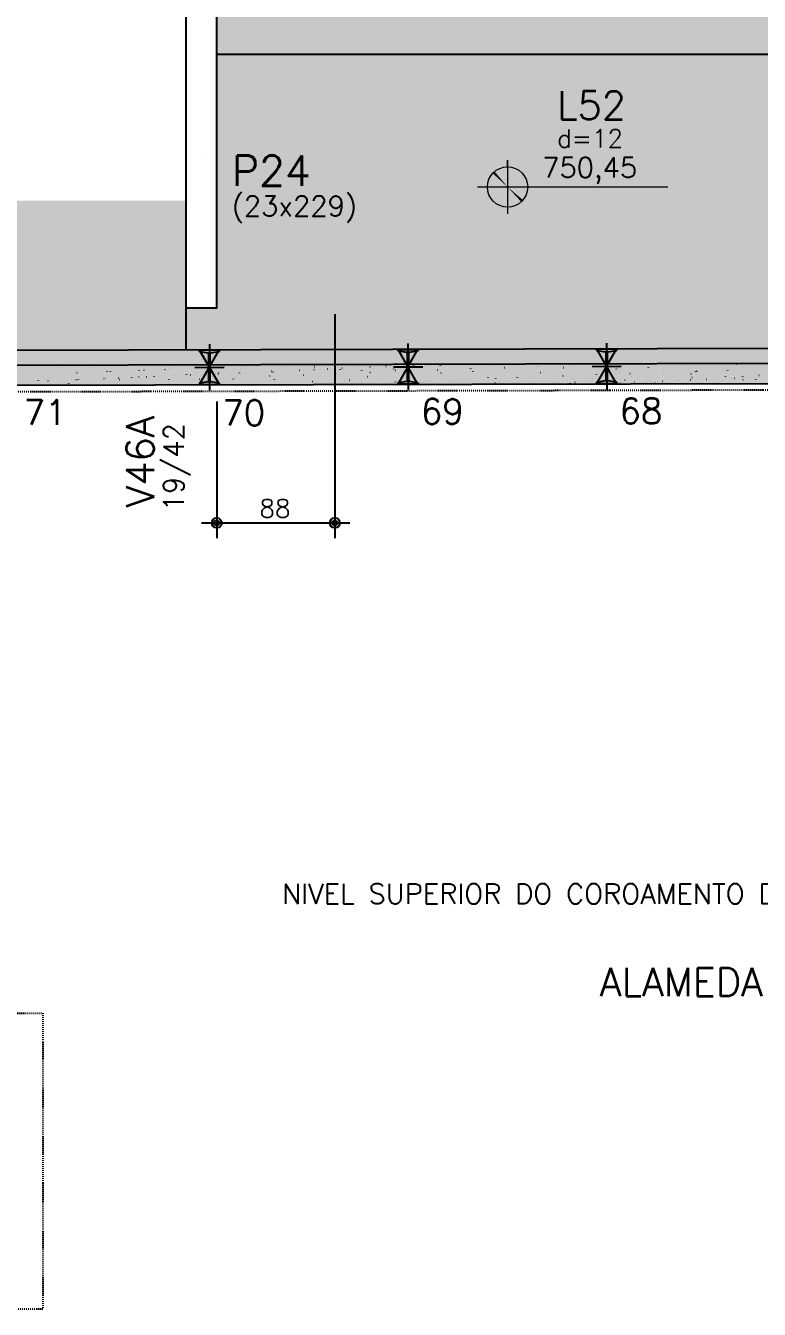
# Model space of a CAD drawing. Extents: x -40810 to 33675, y -2018 to 21213.
# Drawn here: x 16531 to 17077, y -970 to -14 of the extents above; entities that cross this region are included whole.
import ezdxf

# ---------------------------------------------------------------- set-up
doc = ezdxf.new("R2010")
doc.units = 0
doc.linetypes.add('ESTILO_TQS_0003', pattern=[1.5, 0.5, -0.4, 0.1, -0.5])
doc.layers.get('0').update_dxf_attribs({"color": 1, "lineweight": 9})
for name, color, linetype in [('1', 5, 'Continuous'), ('10', 7, 'Continuous'), ('11', 22, 'Continuous'), ('12', 3, 'Continuous'), ('13', 7, 'Continuous'), ('131', 59, 'Continuous'), ('132', 99, 'Continuous'), ('19', 5, 'Continuous'), ('204', 7, 'ESTILO_TQS_0003'), ('24', 5, 'ESTILO_TQS_0003'), ('242', 3, 'Continuous'), ('26', 1, 'Continuous'), ('27', 10, 'Continuous'), ('3', 2, 'Continuous'), ('42', 7, 'Continuous'), ('49', 20, 'Continuous'), ('51', 6, 'Continuous'), ('52', 21, 'Continuous'), ('8', 5, 'Continuous'), ('9', 3, 'Continuous')]:
    doc.layers.add(name, color=color, linetype=linetype)
doc.styles.get("Standard").update_dxf_attribs({"font": 'romans.shx', "width": 0.8})

# ---------------------------------------------------------------- blocks, each defined once
blk = doc.blocks.new('_H9EFD498501-001')
for p, q in [((2076.325411, 194.441121), (2076.3352, 194.515479)), ((2100.163827, 195.43307), (2100.173617, 195.507428)), ((2112.845377, 191.832846), (2112.891034, 191.892347)), ((2122.437876, 194.754505), (2122.511099, 194.770738)), ((2126.098986, 195.566154), (2126.172209, 195.582387)), ((2135.338978, 192.49667), (2135.348768, 192.571028)), ((2137.812416, 192.744835), (2137.858073, 192.804336)), ((2159.177395, 193.488618), (2159.187184, 193.562977)), ((2162.779455, 193.656824), (2162.825112, 193.716326)), ((2178.419204, 194.274709), (2178.492426, 194.290942)), ((2182.080314, 195.086358), (2182.153536, 195.102591)), ((2183.192021, 195.819017), (2183.201811, 195.893376)), ((2187.746494, 194.568813), (2187.792151, 194.628315)), ((2207.103858, 197.368654), (2207.113648, 197.443012)), ((2212.713533, 195.480802), (2212.75919, 195.540304)), ((2218.190962, 191.544167), (2218.200751, 191.618525)), ((2226.966977, 191.513894), (2227.041906, 191.517166)), ((2233.936689, 191.513669), (2233.982347, 191.57317)), ((2234.400532, 193.794913), (2234.473754, 193.811146)), ((2237.08234, 191.955541), (2237.157269, 191.958812)), ((2237.680572, 196.392792), (2237.726229, 196.452293)), ((2238.061642, 194.606561), (2238.134864, 194.622794)), ((2238.955556, 192.037327), (2239.030484, 192.040598)), ((2242.205589, 193.874566), (2242.215378, 193.948925)), ((2247.797132, 192.423359), (2247.872061, 192.42663)), ((2251.241638, 197.528496), (2251.31486, 197.544729)), ((2257.912496, 192.865005), (2257.987424, 192.868276)), ((2258.903728, 192.425658), (2258.949386, 192.485159)), ((2259.785711, 192.946791), (2259.86064, 192.950063)), ((2262.647611, 197.304781), (2262.693268, 197.364282)), ((2266.117426, 195.424202), (2266.127215, 195.498561)), ((2268.627288, 193.332823), (2268.702216, 193.336094)), ((2278.742651, 193.774469), (2278.81758, 193.777741)), ((2280.615866, 193.856255), (2280.690795, 193.859527)), ((2283.870767, 193.337647), (2283.916425, 193.397148)), ((2289.457443, 194.242287), (2289.532372, 194.245558)), ((2289.955842, 196.416151), (2289.965631, 196.490509)), ((2290.38186, 193.315117), (2290.455082, 193.33135)), ((2294.04297, 194.126765), (2294.116192, 194.142998)), ((2299.572806, 194.683933), (2299.647735, 194.687205)), ((2301.219156, 191.930115), (2301.228945, 192.004473)), ((2301.446022, 194.76572), (2301.52095, 194.768991)), ((2307.222966, 197.0487), (2307.296188, 197.064933)), ((2308.837807, 194.249636), (2308.883464, 194.309137)), ((2310.287599, 195.151751), (2310.362527, 195.155023)), ((2320.402962, 195.593398), (2320.47789, 195.596669)), ((2322.276177, 195.675184), (2322.351106, 195.678455)), ((2325.130993, 193.479751), (2325.140783, 193.55411)), ((2331.117754, 196.061215), (2331.192683, 196.064487)), ((2331.407847, 192.037796), (2331.453505, 192.097298)), ((2333.804846, 195.161625), (2333.850503, 195.221127)), ((2341.233117, 196.502862), (2341.308046, 196.506133)), ((2343.106333, 196.584648), (2343.181261, 196.58792)), ((2346.363188, 192.835321), (2346.43641, 192.851554)), ((2348.969409, 194.4717), (2348.979199, 194.546058)), ((2350.024298, 193.646969), (2350.09752, 193.663202)), ((2351.947909, 196.97068), (2352.022838, 196.973951)), ((2356.374886, 192.949786), (2356.420544, 193.009287)), ((2358.771885, 196.073614), (2358.817542, 196.133116)), ((2362.063273, 197.412326), (2362.138201, 197.415597)), ((2363.204294, 196.568904), (2363.277516, 196.585137)), ((2363.936488, 197.494112), (2364.011417, 197.497384)), ((2372.778065, 197.880144), (2372.852993, 197.883415)), ((2372.984036, 196.802099), (2372.993825, 196.876457)), ((2381.341925, 193.861775), (2381.387583, 193.921276)), ((2383.738924, 196.985603), (2383.784581, 197.045105)), ((2384.144561, 191.5353), (2384.15435, 191.609658)), ((2402.344516, 192.355525), (2402.417738, 192.371758)), ((2406.005626, 193.167173), (2406.078848, 193.183406)), ((2406.308965, 194.773764), (2406.354622, 194.833265)), ((2407.982977, 192.527248), (2407.992766, 192.601607)), ((2408.705963, 197.897593), (2408.75162, 197.957094)), ((2419.185622, 196.089108), (2419.258844, 196.105341)), ((2431.276004, 195.685753), (2431.321661, 195.745254)), ((2431.997603, 194.857648), (2432.007393, 194.932006)), ((2455.909441, 196.407284), (2455.91923, 196.481642)), ((2456.243043, 196.597742), (2456.2887, 196.657244)), ((2458.325844, 191.875729), (2458.399066, 191.891962)), ((2461.986954, 192.687377), (2462.060176, 192.70361)), ((2475.16695, 195.609312), (2475.240172, 195.625545)), ((2479.747857, 197.399232), (2479.757646, 197.473591)), ((2481.210082, 197.509731), (2481.255739, 197.569233)), ((2491.011171, 192.913196), (2491.02096, 192.987555)), ((2506.177121, 198.42172), (2506.222778, 198.481222)), ((2514.307171, 191.395932), (2514.380394, 191.412165)), ((2514.923008, 194.462833), (2514.932797, 194.537191)), ((2517.968282, 192.207581), (2518.041504, 192.223814)), ((2524.889136, 191.182004), (2524.934793, 191.241505)), ((2531.148278, 195.129516), (2531.2215, 195.145749)), ((2538.761424, 195.454781), (2538.771214, 195.529139)), ((2549.856175, 192.093993), (2549.901832, 192.153495)), ((2562.776051, 197.78518), (2562.78584, 197.859539)), ((2573.936575, 192.518381), (2573.946365, 192.59274)), ((2573.949609, 191.727785), (2574.022832, 191.744018)), ((2574.823214, 193.005982), (2574.868871, 193.065484)), ((2587.129605, 194.64972), (2587.202828, 194.665953)), ((2597.774992, 193.51033), (2597.784781, 193.584688)), ((2599.790253, 193.917971), (2599.83591, 193.977473)), ((2604.336823, 198.464468), (2604.410045, 198.480701)), ((2074.748099, 182.460251), (2074.748099, 182.460251)), ((2074.748099, 182.460251), (2074.748099, 182.460251)), ((2081.155889, 185.147645), (2081.230818, 185.150916)), ((2081.398724, 182.476459), (2081.398724, 182.476459)), ((2081.398724, 182.476459), (2081.398724, 182.476459)), ((2081.737457, 182.917905), (2081.783114, 182.977406)), ((2084.134455, 186.041734), (2084.180112, 186.101235)), ((2086.605816, 182.489149), (2086.605816, 182.489149)), ((2087.412515, 188.616634), (2087.422304, 188.690993)), ((2087.878338, 190.920857), (2087.923995, 190.980358)), ((2088.389553, 187.206174), (2088.462775, 187.222407)), ((2091.271252, 185.589291), (2091.346181, 185.592563)), ((2092.050663, 188.017822), (2092.123885, 188.034055)), ((2093.144468, 185.671077), (2093.219396, 185.674349)), ((2098.463532, 182.518048), (2098.463532, 182.518048)), ((2098.463532, 182.518048), (2098.463532, 182.518048)), ((2098.463532, 182.518048), (2098.463532, 182.518048)), ((2098.675828, 184.130598), (2098.685618, 184.204957)), ((2101.986044, 186.057109), (2102.060973, 186.06038)), ((2105.230659, 190.939757), (2105.303881, 190.95599)), ((2105.711435, 182.535712), (2105.711435, 182.535712)), ((2105.711435, 182.535712), (2105.711435, 182.535712)), ((2106.704496, 183.829894), (2106.750153, 183.889396)), ((2109.101494, 186.953723), (2109.147151, 187.013224)), ((2110.321249, 182.546947), (2110.321249, 182.546947)), ((2110.321249, 182.546947), (2110.321249, 182.546947)), ((2110.321249, 182.546947), (2110.321249, 182.546947)), ((2111.427141, 190.947033), (2111.436931, 191.021392)), ((2112.101408, 186.498755), (2112.176336, 186.502027)), ((2113.974623, 186.580542), (2114.049552, 186.583813)), ((2122.178965, 182.575846), (2122.178965, 182.575846)), ((2122.178965, 182.575846), (2122.178965, 182.575846)), ((2122.587666, 185.680234), (2122.597455, 185.754593)), ((2122.8162, 186.966573), (2122.891128, 186.969845)), ((2125.687613, 182.584397), (2125.687613, 182.584397)), ((2125.687613, 182.584397), (2125.687613, 182.584397)), ((2127.163664, 182.911629), (2127.236886, 182.927862)), ((2130.024147, 182.594965), (2130.024147, 182.594965)), ((2130.024147, 182.594965), (2130.024147, 182.594965)), ((2131.671535, 184.741883), (2131.717192, 184.801385)), ((2132.931563, 187.40822), (2133.006492, 187.411491)), ((2134.036682, 182.604744), (2134.036682, 182.604744)), ((2134.036682, 182.604744), (2134.036682, 182.604744)), ((2134.068533, 187.865712), (2134.11419, 187.925213)), ((2134.804778, 187.490006), (2134.879707, 187.493277)), ((2143.646355, 187.876037), (2143.721284, 187.879309)), ((2144.370881, 186.726377), (2144.444103, 186.74261)), ((2145.894398, 182.633643), (2145.894398, 182.633643)), ((2146.426082, 186.672183), (2146.435871, 186.746541)), ((2148.031991, 187.538026), (2148.105213, 187.554259)), ((2153.761718, 188.317684), (2153.836647, 188.320955)), ((2154.336859, 182.654218), (2154.336859, 182.654218)), ((2154.336859, 182.654218), (2154.336859, 182.654218)), ((2155.634934, 188.39947), (2155.709863, 188.402742)), ((2156.638574, 185.653872), (2156.684231, 185.713374)), ((2157.752114, 182.662542), (2157.752114, 182.662542)), ((2159.035572, 188.777701), (2159.081229, 188.837203)), ((2161.211987, 190.459961), (2161.285209, 190.476194)), ((2164.476511, 188.785502), (2164.551439, 188.788773)), ((2169.609831, 182.69144), (2169.609831, 182.69144)), ((2169.609831, 182.69144), (2169.609831, 182.69144)), ((2169.609831, 182.69144), (2169.609831, 182.69144)), ((2170.440709, 189.002582), (2170.450498, 189.076941)), ((2174.591874, 189.227148), (2174.666803, 189.230419)), ((2176.465089, 189.308934), (2176.540018, 189.312206)), ((2178.64957, 182.713471), (2178.64957, 182.713471)), ((2178.64957, 182.713471), (2178.64957, 182.713471)), ((2181.467547, 182.720339), (2181.467547, 182.720339)), ((2181.467547, 182.720339), (2181.467547, 182.720339)), ((2181.601233, 183.735783), (2181.611023, 183.810142)), ((2181.605613, 186.565861), (2181.65127, 186.625363)), ((2184.002611, 189.68969), (2184.048268, 189.749192)), ((2184.479469, 182.72768), (2184.479469, 182.72768)), ((2184.479469, 182.72768), (2184.479469, 182.72768)), ((2184.479469, 182.72768), (2184.479469, 182.72768)), ((2185.306666, 189.694966), (2185.381595, 189.698237)), ((2193.325264, 182.749238), (2193.325264, 182.749238)), ((2193.325264, 182.749238), (2193.325264, 182.749238)), ((2194.352546, 190.552218), (2194.362335, 190.626577)), ((2195.422029, 190.136612), (2195.496958, 190.139884)), ((2197.295245, 190.218399), (2197.370173, 190.22167)), ((2200.352209, 186.246581), (2200.425431, 186.262814)), ((2202.962282, 182.772724), (2202.962282, 182.772724)), ((2202.962282, 182.772724), (2202.962282, 182.772724)), ((2204.013319, 187.05823), (2204.086541, 187.074463)), ((2205.18298, 182.778137), (2205.18298, 182.778137)), ((2205.439649, 184.727732), (2205.449439, 184.80209)), ((2206.136822, 190.60443), (2206.21175, 190.607702)), ((2206.572652, 187.477851), (2206.618309, 187.537352)), ((2208.96965, 190.601679), (2209.015307, 190.661181)), ((2216.252185, 191.046076), (2216.327113, 191.049348)), ((2217.040697, 182.807035), (2217.040697, 182.807035)), ((2217.193315, 189.980165), (2217.266537, 189.996398)), ((2218.1254, 191.127863), (2218.200329, 191.131134)), ((2227.274994, 182.831978), (2227.274994, 182.831978)), ((2227.274994, 182.831978), (2227.274994, 182.831978)), ((2228.898413, 182.835934), (2228.898413, 182.835934)), ((2228.898413, 182.835934), (2228.898413, 182.835934)), ((2228.898413, 182.835934), (2228.898413, 182.835934)), ((2229.454276, 187.058131), (2229.464065, 187.132489)), ((2231.539691, 188.38984), (2231.585348, 188.449341)), ((2240.75613, 182.864833), (2240.75613, 182.864833)), ((2240.75613, 182.864833), (2240.75613, 182.864833)), ((2240.75613, 182.864833), (2240.75613, 182.864833)), ((2243.271325, 182.870963), (2243.271325, 182.870963)), ((2243.271325, 182.870963), (2243.271325, 182.870963)), ((2243.271325, 182.870963), (2243.271325, 182.870963)), ((2251.587705, 182.891231), (2251.587705, 182.891231)), ((2251.587705, 182.891231), (2251.587705, 182.891231)), ((2252.613846, 182.893731), (2252.613846, 182.893731)), ((2252.613846, 182.893731), (2252.613846, 182.893731)), ((2253.366113, 188.607767), (2253.375903, 188.682126)), ((2256.333537, 185.766785), (2256.406759, 185.783018)), ((2256.50673, 189.301829), (2256.552387, 189.36133)), ((2259.994647, 186.578434), (2260.067869, 186.594667)), ((2264.471563, 182.92263), (2264.471563, 182.92263)), ((2264.471563, 182.92263), (2264.471563, 182.92263)), ((2273.174643, 189.500369), (2273.247865, 189.516602)), ((2275.900417, 182.950484), (2275.900417, 182.950484)), ((2275.900417, 182.950484), (2275.900417, 182.950484)), ((2276.329279, 182.951529), (2276.329279, 182.951529)), ((2277.204529, 189.599716), (2277.214319, 189.674074)), ((2281.473769, 190.213818), (2281.519426, 190.27332)), ((2288.186995, 182.980428), (2288.186995, 182.980428)), ((2288.186995, 182.980428), (2288.186995, 182.980428)), ((2288.186995, 182.980428), (2288.186995, 182.980428)), ((2288.467843, 185.11368), (2288.477633, 185.188038)), ((2300.044712, 183.009326), (2300.044712, 183.009326)), ((2300.044712, 183.009326), (2300.044712, 183.009326)), ((2300.044712, 183.009326), (2300.044712, 183.009326)), ((2300.213128, 183.009737), (2300.231442, 183.033603)), ((2300.213128, 183.009737), (2300.213128, 183.009737)), ((2302.063181, 183.014246), (2302.063181, 183.014246)), ((2302.063181, 183.014246), (2302.063181, 183.014246)), ((2302.063181, 183.014246), (2302.063181, 183.014246)), ((2306.440808, 191.125807), (2306.486465, 191.185309)), ((2311.902428, 183.038225), (2311.902428, 183.038225)), ((2311.902428, 183.038225), (2311.902428, 183.038225)), ((2312.314865, 185.286989), (2312.388087, 185.303222)), ((2312.379681, 186.663316), (2312.38947, 186.737674)), ((2315.975975, 186.098638), (2316.049197, 186.114871)), ((2323.760145, 183.067124), (2323.760145, 183.067124)), ((2323.760145, 183.067124), (2323.760145, 183.067124)), ((2324.52584, 183.06899), (2324.52584, 183.06899)), ((2325.152824, 183.886091), (2325.198481, 183.945592)), ((2329.155971, 189.020573), (2329.229193, 189.036805)), ((2335.617861, 183.096022), (2335.617861, 183.096022)), ((2336.218097, 187.655264), (2336.227886, 187.729623)), ((2347.475578, 183.124921), (2347.475578, 183.124921)), ((2347.475578, 183.124921), (2347.475578, 183.124921)), ((2347.475578, 183.124921), (2347.475578, 183.124921)), ((2347.481411, 183.169228), (2347.4912, 183.243587)), ((2348.838552, 183.128243), (2348.838552, 183.128243)), ((2350.119863, 184.79808), (2350.16552, 184.857581)), ((2359.333294, 183.15382), (2359.333294, 183.15382)), ((2359.333294, 183.15382), (2359.333294, 183.15382)), ((2359.333294, 183.15382), (2359.333294, 183.15382)), ((2360.232723, 189.985664), (2360.242513, 190.060022)), ((2360.855037, 183.157529), (2360.855037, 183.157529)), ((2360.855037, 183.157529), (2360.855037, 183.157529)), ((2360.855037, 183.157529), (2360.855037, 183.157529)), ((2368.296192, 184.807193), (2368.369415, 184.823426)), ((2371.191011, 183.182719), (2371.191011, 183.182719)), ((2371.191011, 183.182719), (2371.191011, 183.182719)), ((2371.393248, 184.718865), (2371.403037, 184.793223)), ((2371.957302, 185.618842), (2372.030525, 185.635075)), ((2373.151263, 183.187496), (2373.151263, 183.187496)), ((2375.086902, 185.710069), (2375.132559, 185.769571)), ((2383.048727, 183.211617), (2383.048727, 183.211617)), ((2383.048727, 183.211617), (2383.048727, 183.211617)), ((2385.137299, 188.540776), (2385.210521, 188.557009)), ((2394.906443, 183.240516), (2394.906443, 183.240516)), ((2395.231664, 185.710813), (2395.241454, 185.785171)), ((2397.463975, 183.246749), (2397.463975, 183.246749)), ((2400.053941, 186.622058), (2400.099598, 186.68156)), ((2406.76416, 183.269415), (2406.76416, 183.269415)), ((2418.621876, 183.298313), (2418.621876, 183.298313)), ((2418.621876, 183.298313), (2418.621876, 183.298313)), ((2418.621876, 183.298313), (2418.621876, 183.298313)), ((2419.246291, 188.041212), (2419.25608, 188.115571)), ((2419.646892, 183.300812), (2419.646892, 183.300812)), ((2419.646892, 183.300812), (2419.646892, 183.300812)), ((2419.646892, 183.300812), (2419.646892, 183.300812)), ((2421.776687, 183.306002), (2421.776687, 183.306002)), ((2424.27752, 184.327397), (2424.350743, 184.34363)), ((2425.02098, 187.534047), (2425.066637, 187.593549)), ((2427.93863, 185.139046), (2428.011853, 185.155279)), ((2430.479593, 183.327212), (2430.479593, 183.327212)), ((2430.479593, 183.327212), (2430.479593, 183.327212)), ((2430.479593, 183.327212), (2430.479593, 183.327212)), ((2441.118626, 188.06098), (2441.191849, 188.077213)), ((2442.337309, 183.356111), (2442.337309, 183.356111)), ((2442.337309, 183.356111), (2442.337309, 183.356111)), ((2443.158128, 189.590849), (2443.167917, 189.665207)), ((2446.089398, 183.365255), (2446.089398, 183.365255)), ((2446.089398, 183.365255), (2446.089398, 183.365255)), ((2446.089398, 183.365255), (2446.089398, 183.365255)), ((2446.244136, 183.566913), (2446.289793, 183.626415)), ((2449.988019, 188.446037), (2450.033676, 188.505538)), ((2454.195026, 183.38501), (2454.195026, 183.38501)), ((2454.245232, 183.766362), (2454.255021, 183.84072)), ((2466.052742, 183.413908), (2466.052742, 183.413908)), ((2466.996544, 190.582797), (2467.006334, 190.657155)), ((2470.40211, 183.424508), (2470.40211, 183.424508)), ((2470.40211, 183.424508), (2470.40211, 183.424508)), ((2470.40211, 183.424508), (2470.40211, 183.424508)), ((2471.211175, 184.478903), (2471.256832, 184.538404)), ((2474.955058, 189.358026), (2475.000715, 189.417527)), ((2477.910459, 183.442807), (2477.910459, 183.442807)), ((2477.910459, 183.442807), (2477.910459, 183.442807)), ((2477.910459, 183.442807), (2477.910459, 183.442807)), ((2478.259858, 186.096761), (2478.269648, 186.171119)), ((2478.438748, 183.444094), (2478.438748, 183.444094)), ((2478.438748, 183.444094), (2478.438748, 183.444094)), ((2478.438748, 183.444094), (2478.438748, 183.444094)), ((2480.258848, 183.847601), (2480.33207, 183.863834)), ((2483.919958, 184.659249), (2483.99318, 184.675482)), ((2489.768175, 183.471706), (2489.768175, 183.471706)), ((2489.768175, 183.471706), (2489.768175, 183.471706)), ((2489.768175, 183.471706), (2489.768175, 183.471706)), ((2494.714822, 183.483761), (2494.714822, 183.483761)), ((2494.714822, 183.483761), (2494.714822, 183.483761)), ((2494.714822, 183.483761), (2494.714822, 183.483761)), ((2496.178214, 185.390892), (2496.223871, 185.450393)), ((2497.099954, 187.581184), (2497.173177, 187.597417)), ((2499.922097, 190.270015), (2499.967754, 190.329516)), ((2501.625891, 183.500604), (2501.625891, 183.500604)), ((2501.625891, 183.500604), (2501.625891, 183.500604)), ((2502.171695, 187.646397), (2502.181485, 187.720756)), ((2504.026871, 183.506456), (2504.026871, 183.506456)), ((2504.026871, 183.506456), (2504.026871, 183.506456)), ((2507.301337, 183.649422), (2507.376265, 183.652694)), ((2513.483608, 183.529503), (2513.483608, 183.529503)), ((2513.483608, 183.529503), (2513.483608, 183.529503)), ((2517.4167, 184.091068), (2517.491628, 184.09434)), ((2519.027533, 183.543014), (2519.027533, 183.543014)), ((2519.027533, 183.543014), (2519.027533, 183.543014)), ((2519.027533, 183.543014), (2519.027533, 183.543014)), ((2519.289915, 184.172855), (2519.364844, 184.176126)), ((2521.145253, 186.302881), (2521.19091, 186.362382)), ((2525.341324, 183.558402), (2525.341324, 183.558402)), ((2526.010112, 188.638346), (2526.019901, 188.712704)), ((2528.131492, 184.558886), (2528.206421, 184.562158)), ((2537.199041, 183.587301), (2537.199041, 183.587301)), ((2537.199041, 183.587301), (2537.199041, 183.587301)), ((2537.199041, 183.587301), (2537.199041, 183.587301)), ((2537.230604, 183.587377), (2537.230604, 183.587377)), ((2537.273426, 184.15231), (2537.283215, 184.226668)), ((2538.246855, 185.000533), (2538.321784, 185.003804)), ((2539.901286, 184.179453), (2539.974508, 184.195686)), ((2540.120071, 185.082319), (2540.194999, 185.08559)), ((2543.340245, 183.602267), (2543.340245, 183.602267)), ((2543.340245, 183.602267), (2543.340245, 183.602267)), ((2543.715294, 184.091041), (2543.760951, 184.150543)), ((2546.112292, 187.21487), (2546.157949, 187.274372)), ((2548.961647, 185.468351), (2549.036576, 185.471622)), ((2549.056757, 183.616199), (2549.056757, 183.616199)), ((2549.056757, 183.616199), (2549.056757, 183.616199)), ((2549.056757, 183.616199), (2549.056757, 183.616199)), ((2550.024738, 190.968745), (2550.034528, 191.043103)), ((2553.081282, 187.101388), (2553.154504, 187.117621)), ((2559.077011, 185.909997), (2559.151939, 185.913268)), ((2560.914474, 183.645098), (2560.914474, 183.645098)), ((2560.914474, 183.645098), (2560.914474, 183.645098)), ((2560.950226, 185.991783), (2561.025155, 185.995055)), ((2561.185263, 185.701946), (2561.195052, 185.776304)), ((2567.652956, 183.66152), (2567.652956, 183.66152)), ((2567.652956, 183.66152), (2567.652956, 183.66152)), ((2568.682333, 185.00303), (2568.72799, 185.062532)), ((2569.791803, 186.377815), (2569.866731, 186.381086)), ((2570.288499, 190.916136), (2570.361722, 190.932369)), ((2571.079331, 188.126859), (2571.124988, 188.186361)), ((2572.77219, 183.673997), (2572.77219, 183.673997)), ((2572.77219, 183.673997), (2572.77219, 183.673997)), ((2579.907166, 186.819461), (2579.982095, 186.822733)), ((2581.780382, 186.901247), (2581.85531, 186.904519)), ((2584.629907, 183.702895), (2584.629907, 183.702895)), ((2585.023679, 186.693895), (2585.033469, 186.768253)), ((2590.621958, 187.287279), (2590.696887, 187.29055)), ((2591.965668, 183.720774), (2591.965668, 183.720774)), ((2591.965668, 183.720774), (2591.965668, 183.720774)), ((2593.649372, 185.91502), (2593.695029, 185.974521)), ((2596.02246, 183.73066), (2596.02246, 183.73066)), ((2596.02246, 183.73066), (2596.02246, 183.73066)), ((2596.04637, 189.038848), (2596.092027, 189.09835)), ((2596.487623, 183.731794), (2596.487623, 183.731794)), ((2600.737322, 187.728925), (2600.81225, 187.732197)), ((2602.610537, 187.810712), (2602.685466, 187.813983)), ((2608.345339, 183.760693), (2608.345339, 183.760693)), ((2608.345339, 183.760693), (2608.345339, 183.760693)), ((2608.345339, 183.760693), (2608.345339, 183.760693)), ((2609.038306, 189.024294), (2609.048095, 189.098652)), ((2609.06261, 186.621592), (2609.135832, 186.637825)), ((2611.452114, 188.196743), (2611.527042, 188.200015)), ((2616.27838, 183.780027), (2616.27838, 183.780027)), ((2616.27838, 183.780027), (2616.27838, 183.780027)), ((2618.616411, 186.827009), (2618.662068, 186.88651)), ((2620.203056, 183.789592), (2620.20862, 183.831853)), ((2620.203056, 183.789592), (2620.203056, 183.789592)), ((2620.203056, 183.789592), (2620.203056, 183.789592)), ((2621.013409, 189.950838), (2621.059067, 190.010339))]:
    blk.add_line(p, q)

msp = doc.modelspace()

# ---------------------------------------------------------------- linework, layer by layer
for p, q in [((16889.594, -118.737), (16889.594, -113.737)), ((16889.594, -113.737), (16889.594, -153.737)), ((16867.094, -133.737), (17009.004, -133.737))]:
    msp.add_line(p, q)
msp.add_circle((16889.594, -133.737), 15)
at = {"layer": '1'}
for p, q in [((16649.927, -223.809), (16649.927, -255.085)), ((18420.55, -250.805), (14902.259, -259.311))]:
    msp.add_line(p, q, dxfattribs=at)
for points in [[(16672.927, -34.809), (17107.927, -34.809)], [(16672.927, -223.809), (16672.927, -223.809)]]:
    msp.add_lwpolyline(points, dxfattribs=at)
at = {"layer": '131'}
for points in [[(17798.927, -278.211), (16672.927, -281.026), (16672.927, 506.191)], [(17798.927, -278.211), (16672.927, 506.191), (17077.427, 506.191)]]:
    msp.add_solid(points, dxfattribs=at)
at = {"layer": '132'}
for points in [[(16293.931, -143.809), (16293.931, -204.809), (16672.927, -242.809)], [(16649.927, -223.809), (16649.927, -143.809), (16293.931, -143.809)], [(16649.927, -223.809), (16293.931, -143.809), (16672.927, -242.809)], [(16672.927, -242.809), (15996.931, -204.809), (15996.927, -242.809)], [(16293.931, -204.809), (15996.931, -204.809), (16672.927, -242.809)], [(16649.927, -223.809), (16672.927, -242.809), (16672.927, -223.809)], [(16672.927, -242.809), (15996.927, -242.809), (15996.931, -282.649)], [(16672.927, -242.809), (15996.931, -282.649), (16672.927, -281.026)], [(16672.927, -242.809), (16672.927, -281.026), (16672.927, -242.809)]]:
    msp.add_solid(points, dxfattribs=at)
at = {"layer": '204'}
msp.add_lwpolyline([(16055.905, -748.974), (16543.407, -748.974), (16543.407, -969.55), (16055.905, -969.55), (16055.905, -748.974)], dxfattribs=at)
at = {"layer": '24'}
msp.add_line((18452.929, -281.718), (14889.49, -290.342), dxfattribs=at)
at = {"layer": '242'}
msp.add_line((16661.427, -109.309), (16661.427, -109.309), dxfattribs=at)
at = {"layer": '27'}
for points in [[(16889.594, -133.737), (16878.573, -123.562), (16877.381, -125.028)], [(16889.594, -133.737), (16879.393, -122.74), (16878.573, -123.562)], [(16889.594, -133.737), (16879.958, -122.242), (16879.393, -122.74)], [(16889.594, -133.737), (16880.639, -121.704), (16879.958, -122.242)], [(16889.594, -133.737), (16881.229, -121.286), (16880.639, -121.704)], [(16889.594, -133.737), (16882.006, -120.798), (16881.229, -121.286)], [(16889.594, -133.737), (16882.687, -120.422), (16882.006, -120.798)], [(16889.594, -133.737), (16883.586, -119.993), (16882.687, -120.422)], [(16889.594, -133.737), (16884.08, -119.788), (16883.586, -119.993)], [(16889.594, -133.737), (16885.175, -119.403), (16884.08, -119.788)], [(16889.594, -133.737), (16886.549, -119.05), (16885.175, -119.403)], [(16889.594, -133.737), (16887.735, -118.853), (16886.549, -119.05)], [(16889.594, -133.737), (16889.594, -118.737), (16887.735, -118.853)], [(16889.594, -133.737), (16874.623, -132.803), (16874.594, -133.737)], [(16889.594, -133.737), (16874.594, -133.737), (16889.594, -133.737)], [(16889.594, -133.737), (16874.629, -132.711), (16874.623, -132.803)], [(16889.594, -133.737), (16874.762, -131.503), (16874.629, -132.711)], [(16889.594, -133.737), (16874.891, -130.766), (16874.762, -131.503)], [(16889.594, -133.737), (16875.114, -129.822), (16874.891, -130.766)], [(16889.594, -133.737), (16875.552, -128.463), (16875.114, -129.822)], [(16889.594, -133.737), (16876.166, -127.053), (16875.552, -128.463)], [(16889.594, -133.737), (16876.741, -126.005), (16876.166, -127.053)], [(16889.594, -133.737), (16877.381, -125.028), (16876.741, -126.005)], [(16889.594, -133.737), (16904.594, -133.737), (16904.479, -135.597)], [(16889.594, -133.737), (16904.479, -135.597), (16904.282, -136.782)], [(16889.594, -133.737), (16904.282, -136.782), (16903.929, -138.156)], [(16889.594, -133.737), (16903.929, -138.156), (16903.544, -139.251)], [(16889.594, -133.737), (16903.544, -139.251), (16903.338, -139.746)], [(16889.594, -133.737), (16903.338, -139.746), (16902.909, -140.645)], [(16889.594, -133.737), (16902.909, -140.645), (16902.533, -141.326)], [(16889.594, -133.737), (16902.533, -141.326), (16902.045, -142.102)], [(16889.594, -133.737), (16902.045, -142.102), (16901.627, -142.693)], [(16889.594, -133.737), (16901.627, -142.693), (16901.09, -143.373)], [(16889.594, -133.737), (16901.09, -143.373), (16900.591, -143.939)], [(16889.594, -133.737), (16900.591, -143.939), (16899.77, -144.758)], [(16889.594, -133.737), (16899.77, -144.758), (16898.303, -145.95)], [(16889.594, -133.737), (16898.303, -145.95), (16897.327, -146.591)], [(16889.594, -133.737), (16897.327, -146.591), (16896.278, -147.166)], [(16889.594, -133.737), (16896.278, -147.166), (16894.869, -147.779)], [(16889.594, -133.737), (16894.869, -147.779), (16893.51, -148.217)], [(16889.594, -133.737), (16893.51, -148.217), (16892.565, -148.44)], [(16889.594, -133.737), (16892.565, -148.44), (16891.829, -148.57)], [(16889.594, -133.737), (16891.829, -148.57), (16890.621, -148.702)], [(16889.594, -133.737), (16890.621, -148.702), (16890.529, -148.708)], [(16889.594, -133.737), (16890.529, -148.708), (16889.594, -148.737)], [(16889.594, -133.737), (16889.594, -148.737), (16889.594, -133.737)]]:
    msp.add_solid(points, dxfattribs=at)
at = {"layer": '3'}
msp.add_lwpolyline([(16649.927, -223.809), (16672.927, -223.809), (16672.927, 5.191), (16649.927, 5.191), (16649.927, -223.809)], dxfattribs=at)
at = {"layer": '42', "color": 70, "linetype": 'Continuous'}
for p, q in [((16760.872, -220.996), (16760.872, -220.996)), ((16760.872, -228.496), (16760.872, -395.19)), ((16672.927, -286.026), (16672.927, -286.026)), ((16672.927, -293.526), (16672.927, -395.19)), ((16661.677, -383.94), (16772.122, -383.94))]:
    msp.add_line(p, q, dxfattribs=at)
for centre, radius in [((16672.927, -383.94), 3.746), ((16672.927, -383.94), 1.867), ((16760.872, -383.94), 3.746), ((16760.872, -383.94), 1.867)]:
    msp.add_circle(centre, radius, dxfattribs=at)
at = {"layer": '49', "linetype": 'Continuous'}
for p, q in [((15677.379, -268.428), (18432.839, -261.713)), ((15677.415, -283.428), (18447.907, -276.676))]:
    msp.add_line(p, q, dxfattribs=at)
at = {"layer": '51'}
for p, q in [((16659.917, -255.057), (16674.917, -255.021)), ((16659.919, -255.811), (16659.917, -255.057)), ((16666.547, -257.468), (16660.403, -256.419)), ((16674.12, -279.595), (16660.777, -256.482)), ((16660.833, -279.627), (16674.064, -256.45)), ((16667.079, -278.005), (16667.031, -258.076)), ((16667.407, -250.69), (16667.491, -285.388)), ((16667.818, -258.074), (16667.866, -278.002)), ((16674.437, -256.385), (16668.299, -257.464)), ((16674.917, -255.021), (16674.919, -255.775)), ((16807.926, -254.699), (16822.926, -254.663)), ((16807.928, -255.453), (16807.926, -254.699)), ((16814.556, -257.11), (16808.413, -256.06)), ((16822.129, -279.237), (16808.786, -256.124)), ((16808.842, -279.269), (16822.073, -256.092)), ((16815.088, -277.647), (16815.04, -257.718)), ((16815.416, -250.332), (16815.5, -285.029)), ((16815.827, -257.716), (16815.875, -277.644)), ((16822.447, -256.026), (16816.309, -257.106)), ((16822.926, -254.663), (16822.928, -255.417)), ((16955.92, -254.341), (16970.92, -254.304)), ((16955.922, -255.095), (16955.92, -254.341)), ((16962.549, -256.752), (16956.406, -255.702)), ((16970.123, -278.879), (16956.78, -255.766)), ((16956.836, -278.911), (16970.067, -255.734)), ((16963.082, -277.289), (16963.034, -257.359)), ((16963.409, -249.974), (16963.493, -284.671)), ((16963.821, -257.358), (16963.869, -277.286)), ((16970.44, -255.668), (16964.302, -256.748)), ((16970.92, -254.304), (16970.922, -255.059)), ((16804.549, -267.707), (16826.367, -267.654)), ((16952.543, -267.349), (16974.36, -267.296)), ((16656.54, -268.065), (16678.357, -268.012)), ((16659.98, -281.057), (16659.978, -280.303)), ((16674.98, -281.021), (16659.98, -281.057)), ((16660.46, -279.693), (16666.598, -278.614)), ((16668.351, -278.609), (16674.494, -279.659)), ((16674.978, -280.267), (16674.98, -281.021)), ((16807.989, -280.699), (16807.988, -279.945)), ((16822.989, -280.662), (16807.989, -280.699)), ((16808.469, -279.335), (16814.607, -278.255)), ((16816.36, -278.251), (16822.503, -279.301)), ((16822.987, -279.908), (16822.989, -280.662)), ((16955.983, -280.341), (16955.981, -279.587)), ((16970.983, -280.304), (16955.983, -280.341)), ((16956.463, -278.977), (16962.601, -277.897)), ((16964.353, -277.893), (16970.497, -278.943)), ((16970.981, -279.55), (16970.983, -280.304))]:
    msp.add_line(p, q, dxfattribs=at)
for centre, start, end in [((16660.544, -255.81), 180.138657, 256.999883), ((16666.406, -258.077), 0.138657, 76.999883), ((16668.443, -258.072), 103.277431, 180.138657), ((16674.294, -255.776), 283.277431, 0.138657), ((16808.553, -255.451), 180.138657, 256.999883), ((16814.415, -257.719), 0.138657, 76.999883), ((16816.452, -257.714), 103.277431, 180.138657), ((16822.303, -255.418), 283.277431, 0.138657), ((16956.547, -255.093), 180.138657, 256.999883), ((16962.409, -257.361), 0.138657, 76.999883), ((16964.446, -257.356), 103.277431, 180.138657), ((16970.297, -255.06), 283.277431, 0.138657), ((16660.603, -280.301), 103.277431, 180.138657), ((16666.454, -278.005), 283.277509, 0.243653), ((16668.491, -278), 180.138657, 256.999883), ((16674.353, -280.268), 0.138657, 76.999883), ((16808.613, -279.943), 103.277431, 180.138657), ((16814.463, -277.647), 283.277509, 0.243653), ((16816.5, -277.642), 180.138657, 256.999883), ((16822.362, -279.91), 0.138657, 76.999883), ((16956.606, -279.585), 103.277431, 180.138657), ((16962.457, -277.289), 283.277509, 0.243653), ((16964.494, -277.284), 180.138657, 256.999883), ((16970.356, -279.552), 0.138657, 76.999883)]:
    msp.add_arc(centre, 0.625, start, end, dxfattribs=at)

# ---------------------------------------------------------------- block references
at = {"layer": '19'}
msp.add_blockref('_H9EFD498501-001', (14455.927, -463.809), dxfattribs=at)

# ---------------------------------------------------------------- texts
at = {"layer": '10'}
for s, p in [('L52', (16926.485, -83.473)), ('ALAMEDA DOS ARAPANÉS', (16958.318, -736.274))]:
    msp.add_text(s, height=21, dxfattribs=at).set_placement(p)
at = {"layer": '11'}
msp.add_text('19/42', height=15, rotation=90, dxfattribs=at).set_placement((16648.376, -375.198))
msp.add_text('NIVEL SUPERIOR DO COROAMENTO DEVERÁ ACOMPANHAR OS NÍVEIS DAS LAJES', height=15, dxfattribs=at).set_placement((16721.687, -667.593))
at = {"layer": '12'}
msp.add_text('(23x229)', height=15, dxfattribs=at).set_placement((16684.177, -155.404))
at = {"layer": '13'}
msp.add_text('d=12', height=13.5, dxfattribs=at).set_placement((16926.485, -104.368))
at = {"layer": '26'}
msp.add_text('750,45', height=15, dxfattribs=at).set_placement((16915.432, -126.708))
at = {"layer": '42', "color": 70, "linetype": 'Continuous'}
msp.add_text('88', height=13.5, dxfattribs=at).set_placement((16704.75, -379.89))
at = {"layer": '52'}
for s, p in [('71', (16528.92, -310.968)), ('70', (16676.921, -311.261)), ('69', (16824.928, -310.251)), ('68', (16972.922, -309.893))]:
    msp.add_text(s, height=18.75, dxfattribs=at).set_placement(p)
at = {"layer": '8'}
msp.add_text('V46A', height=21, rotation=90, dxfattribs=at).set_placement((16626.358, -372.374))
at = {"layer": '9'}
msp.add_text('P24', height=22.5, dxfattribs=at).set_placement((16684.177, -132.904))

doc.saveas('drawing.dxf')
